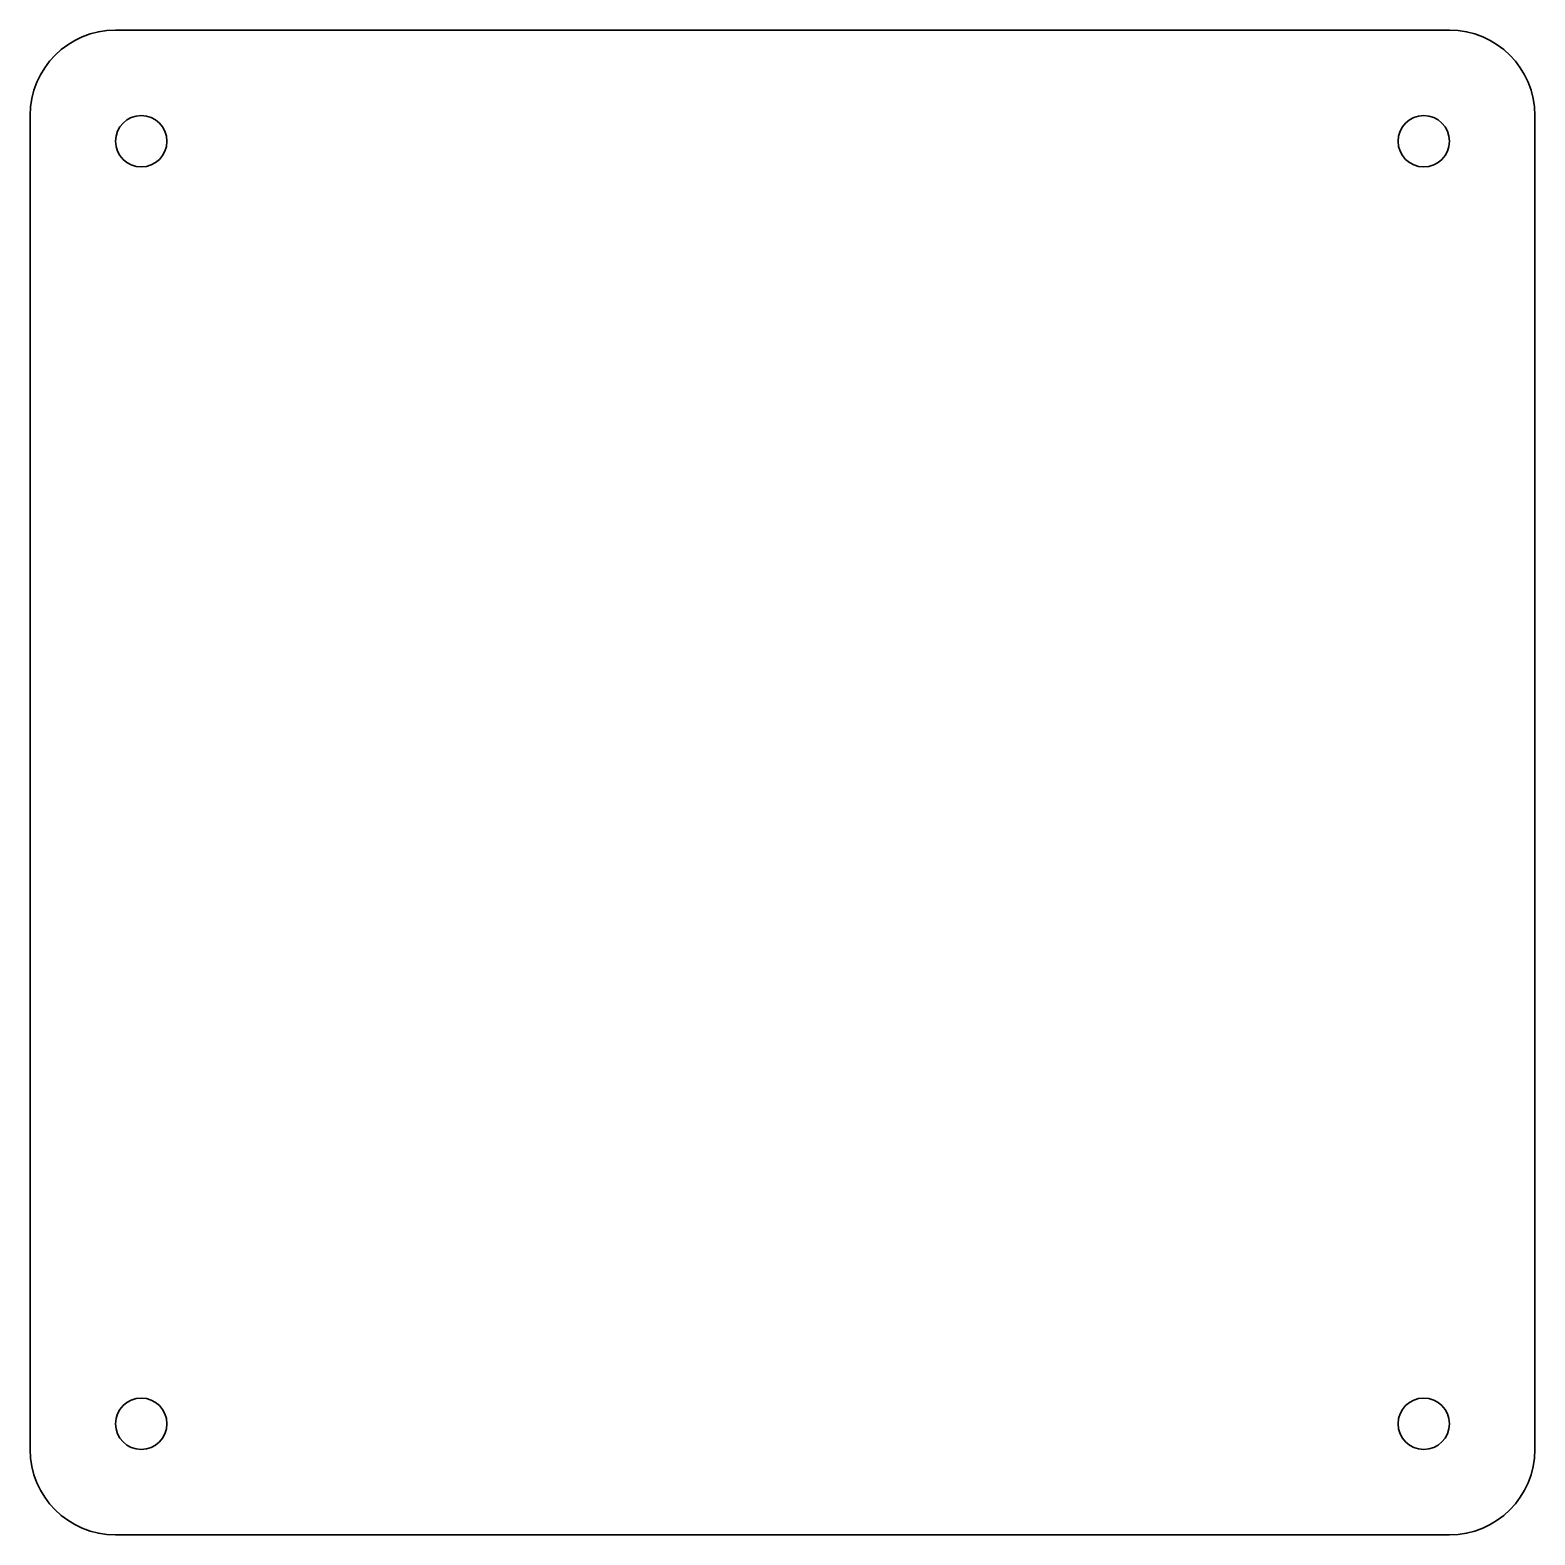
# Model space of a CAD drawing. Extents: x 550.5 to 638.5, y 376.5 to 464.5.
import ezdxf

# ---------------------------------------------------------------- set-up
doc = ezdxf.new("R2010")
doc.units = 0

msp = doc.modelspace()

# ---------------------------------------------------------------- linework, layer by layer
at = {"color": 7, "lineweight": 35}
for p, q in [((555.5, 464.5), (633.5, 464.5)), ((550.5, 381.5), (550.5, 459.5)), ((638.5, 459.5), (638.5, 381.5)), ((633.5, 376.5), (555.5, 376.5))]:
    msp.add_line(p, q, dxfattribs=at)
for centre in [(557, 458), (632, 458), (557, 383), (632, 383)]:
    msp.add_circle(centre, 1.5, dxfattribs=at)
for centre, start, end in [((555.5, 459.5), 90, 180), ((633.5, 459.5), 0, 90), ((555.5, 381.5), 180, 270), ((633.5, 381.5), 270, 360)]:
    msp.add_arc(centre, 5, start, end, dxfattribs=at)

doc.saveas('drawing.dxf')
